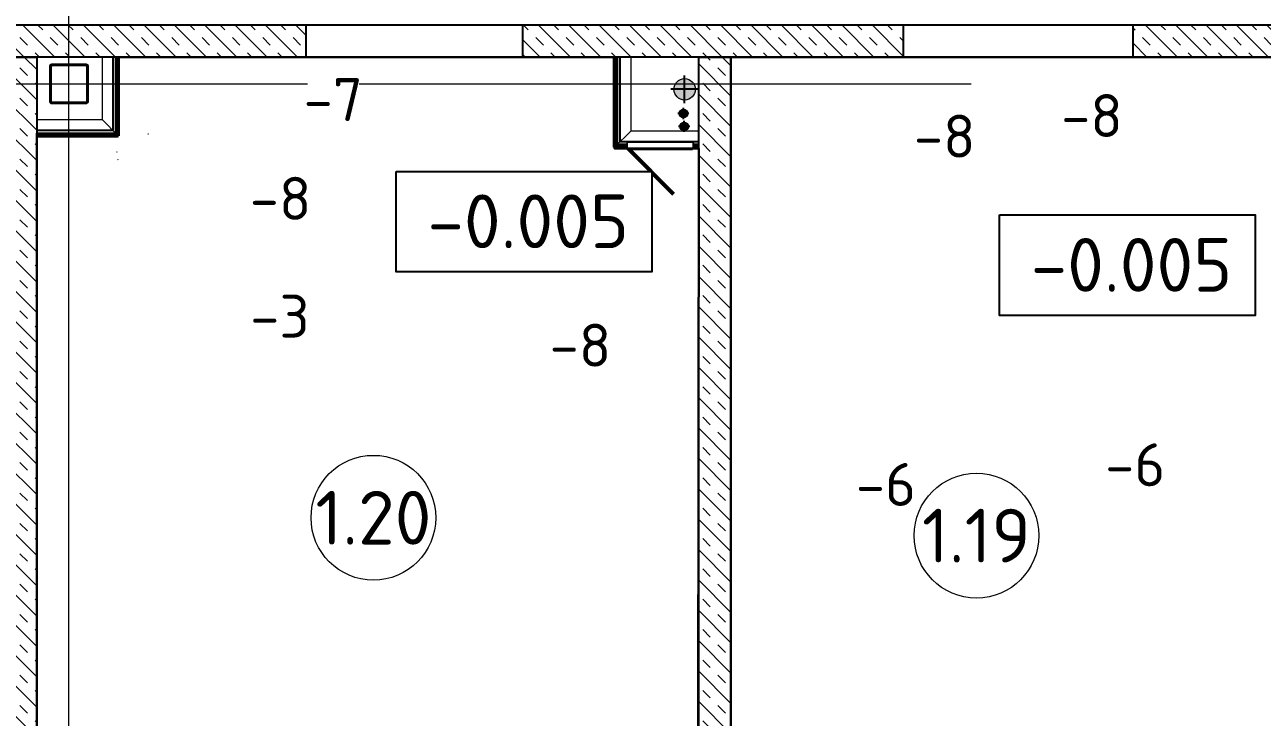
# Model space of a CAD drawing. Header units: metres. Extents: x -7665 to -5405, y -4871 to -3608.
# Drawn here: x -5495.69 to -5489.92, y -4862.83 to -4859.61 of the extents above; entities that cross this region are included whole.
import ezdxf
from ezdxf.enums import TextEntityAlignment as Align

# ---------------------------------------------------------------- set-up
doc = ezdxf.new("R2010")
doc.units = ezdxf.units.M
doc.linetypes.add('Xref_level ST-8$0$DASHDOT', pattern=[25.4, 12.7, -6.35, 0, -6.35])
for name, color, linetype in [('01', 123, 'Continuous'), ('A-Wall', 113, 'Continuous'), ('высотные отклонения', 7, 'Continuous'), ('Основной', 7, 'Continuous'), ('Стены', 7, 'Continuous'), ('Стены ГКЛ (графика)', 7, 'Continuous')]:
    doc.layers.add(name, color=color, linetype=linetype)
doc.layers.add('0_сети', color=7, linetype='Continuous', lineweight=0, transparency=0.7)
doc.layers.add('_5-1_Площадь помещений', color=2, linetype='Continuous', lineweight=30, plot=False)
doc.layers.add('ГКЛ (контур)', color=255, linetype='Continuous', plot=False)
doc.layers.add('ОСИ', color=250, linetype='Xref_level ST-8$0$DASHDOT', lineweight=5)
doc.layers.add('Стены штриховка', color=7, linetype='Continuous', lineweight=9)
doc.styles.add('Норм 2.5', font='isocpeur.ttf', dxfattribs={"height": 2.5})
pattern_1 = [(315, (-8245.935953851736, -4184.874212591381), (0.07071067811865477, 0.07071067811865474), []), (315, (-8245.865253851736, -4184.874212591381), (0.07071067811865477, 0.07071067811865474), [0.05, -0.05])]
pattern_2 = [(0, (12, 6), (3, 300), [3, -300]), (10, (108, 12), (-49.14003004104248, 295.9632704366632), [2.999999999999999, -299.9999999999998]), (20, (54, 78), (-99.78696513534288, 282.9338466657496), [3, -300]), (29.99999999999999, (120, 126), (-147.4019237886467, 261.3076211353316), [3, -300]), (40, (42.00000000000001, 144), (-190.5381495766049, 231.741695764753), [2.999999999999999, -299.9999999999998]), (49.99999999999999, (66, 216), (-227.8849701066338, 195.1344162353187), [3, -300]), (59.99999999999999, (24, 270), (-258.3076211353316, 152.5980762113534), [3, -300]), (70, (120, 264), (-280.8817258057955, 105.4251208600584), [2.999999999999999, -299.9999999999998]), (80, (192, 276), (-294.9213813706616, 55.04887655911575), [2.999999999999999, -299.9999999999998]), (90, (228, 204), (-300, 3.000000000000018), [3, -300]), (99.99999999999997, (288, 198), (-295.9632704366632, -49.14003004104247), [3, -299.9999999999999]), (110, (288, 90), (-282.9338466657496, -99.78696513534288), [3, -300]), (120, (234, 54), (-261.3076211353316, -147.4019237886466), [2.999999999999999, -299.9999999999998]), (130, (150, 72), (-231.741695764753, -190.5381495766049), [3, -300]), (140, (204, 126), (-195.1344162353188, -227.8849701066338), [3, -300]), (150, (150, 180), (-152.5980762113533, -258.3076211353316), [3, -300]), (160.0000000000001, (276, 12), (-105.4251208600585, -280.8817258057954), [3, -300])]

# ---------------------------------------------------------------- blocks, each defined once
blk = doc.blocks.new('*U15')
for points in [[(-80.00000000000001, -89.99999999999999), (80.00000000000001, -90, 0.4142135623730951), (90, -79.99999999999999), (90.00000000000001, 79.99999999999999, 0.4142135623730955), (80.00000000000001, 90), (-80.00000000000001, 90.00000000000001, 0.4142135623730947), (-89.99999999999997, 79.99999999999999), (-90, -79.99999999999999, 0.4142135623730947)], [(-80.00000000000001, -84.99999999999997), (80.00000000000001, -84.99999999999999, 0.4142135623730943), (84.99999999999999, -80), (85, 80, 0.4142135623730951), (80.00000000000001, 84.99999999999999), (-80.00000000000001, 85, 0.4142135623730933), (-84.99999999999996, 80), (-84.99999999999999, -80, 0.4142135623730933)]]:
    blk.add_lwpolyline(points, format="xyb", close=True)
blk = doc.blocks.new('*U100')
at = {"layer": 'A-Wall', "linetype": 'Continuous', "lineweight": 18}
h = blk.add_hatch(dxfattribs=at)
h.set_pattern_fill('GENERAL_TEXTURE', color=30, scale=300, style=0, pattern_type=2)
h.set_pattern_definition(pattern_2)
h.paths.add_polyline_path([(12.5, 0), (12.5, -12.5), (530.7155004115775, -12.5), (530.7155004115775, 0)], flags=0)
at = {"layer": 'A-Wall', "color": 30, "linetype": 'Continuous', "lineweight": 50}
blk.add_line((0.8847013400118158, -1.347017690507073), (367.0432640190886, -1.347017690507073), dxfattribs=at)
at = {"layer": 'A-Wall', "color": 11, "linetype": 'Continuous', "lineweight": 25}
for p, q in [((0.8847013400118158, -13.84701769050707), (354.5432640190886, -13.84701769050707)), ((0.8847013400118158, -26.34701769050707), (342.0432640190886, -26.34701769050707))]:
    blk.add_line(p, q, dxfattribs=at)
at = {"layer": 'A-Wall', "color": 8, "linetype": 'Continuous', "lineweight": 0}
blk.add_line((0.8847013400118158, -76.34701769050706), (292.0432640190886, -76.34701769050707), dxfattribs=at)
for points in [[(0.8847013400118158, -1.347017690507073), (0.8847013400118158, -76.34701769050706)], [(292.0432640190886, -76.34701769050707), (367.0432640190886, -1.347017690507073)]]:
    blk.add_lwpolyline(points, dxfattribs=at)
blk = doc.blocks.new('*U99')
at = {"layer": 'A-Wall', "linetype": 'Continuous', "lineweight": 18}
h = blk.add_hatch(dxfattribs=at)
h.set_pattern_fill('GENERAL_TEXTURE', color=30, scale=300, style=0, pattern_type=2)
h.set_pattern_definition(pattern_2)
h.paths.add_polyline_path([(12.5, 0), (12.5, -12.5), (530.7155004115775, -12.5), (530.7155004115775, 0)], flags=0)
at = {"layer": 'A-Wall', "color": 30, "linetype": 'Continuous', "lineweight": 50}
blk.add_line((0.8847013400118158, -1.347017690507073), (379.9027367516137, -1.347017690507073), dxfattribs=at)
at = {"layer": 'A-Wall', "color": 11, "linetype": 'Continuous', "lineweight": 25}
for p, q in [((0.8847013400118158, -13.84701769050707), (367.4027367516137, -13.84701769050707)), ((0.8847013400118158, -26.34701769050707), (354.9027367516137, -26.34701769050707))]:
    blk.add_line(p, q, dxfattribs=at)
at = {"layer": 'A-Wall', "color": 8, "linetype": 'Continuous', "lineweight": 0}
blk.add_line((0.8847013400118158, -76.34701769050706), (304.9027367516136, -76.34701769050707), dxfattribs=at)
for points in [[(0.8847013400118158, -1.347017690507073), (0.8847013400118158, -76.34701769050706)], [(304.9027367516137, -76.34701769050707), (379.9027367516137, -1.347017690507073)]]:
    blk.add_lwpolyline(points, dxfattribs=at)
blk = doc.blocks.new('*U101')
at = {"layer": 'A-Wall', "linetype": 'Continuous', "lineweight": 18}
h = blk.add_hatch(dxfattribs=at)
h.set_pattern_fill('GENERAL_TEXTURE', color=30, scale=300, style=0, pattern_type=2)
h.set_pattern_definition(pattern_2)
h.paths.add_polyline_path([(12.5, 0), (12.5, -12.5), (530.7155004115775, -12.5), (530.7155004115775, 0)], flags=0)
at = {"layer": 'A-Wall', "color": 30, "linetype": 'Continuous', "lineweight": 50}
blk.add_line((0.8847013400118158, -1.347017690507073), (420.884701340012, -1.347017690507073), dxfattribs=at)
at = {"layer": 'A-Wall', "color": 11, "linetype": 'Continuous', "lineweight": 25}
for p, q in [((0.8847013400118158, -13.84701769050707), (408.384701340012, -13.84701769050707)), ((0.8847013400118158, -26.34701769050707), (395.884701340012, -26.34701769050707))]:
    blk.add_line(p, q, dxfattribs=at)
at = {"layer": 'A-Wall', "color": 8, "linetype": 'Continuous', "lineweight": 0}
blk.add_line((0.8847013400118158, -76.34701769050706), (345.884701340012, -76.34701769050707), dxfattribs=at)
for points in [[(0.8847013400118158, -1.347017690507073), (0.8847013400118158, -76.34701769050706)], [(345.884701340012, -76.34701769050707), (420.884701340012, -1.347017690507073)]]:
    blk.add_lwpolyline(points, dxfattribs=at)
blk = doc.blocks.new('*U102')
at = {"layer": 'A-Wall', "linetype": 'Continuous', "lineweight": 18}
h = blk.add_hatch(dxfattribs=at)
h.set_pattern_fill('GENERAL_TEXTURE', color=30, scale=300, style=0, pattern_type=2)
h.set_pattern_definition(pattern_2)
h.paths.add_polyline_path([(12.5, 0), (12.5, -12.5), (530.7155004115775, -12.5), (530.7155004115775, 0)], flags=0)
at = {"layer": 'A-Wall', "color": 30, "linetype": 'Continuous', "lineweight": 50}
blk.add_line((0.8847013400118158, -1.347017690507073), (392.7523127480126, -1.347017690507073), dxfattribs=at)
at = {"layer": 'A-Wall', "color": 11, "linetype": 'Continuous', "lineweight": 25}
for p, q in [((0.8847013400118158, -13.84701769050707), (380.2523127480126, -13.84701769050707)), ((0.8847013400118158, -26.34701769050707), (367.7523127480126, -26.34701769050707))]:
    blk.add_line(p, q, dxfattribs=at)
at = {"layer": 'A-Wall', "color": 8, "linetype": 'Continuous', "lineweight": 0}
blk.add_line((0.8847013400118158, -76.34701769050706), (317.7523127480126, -76.34701769050707), dxfattribs=at)
for points in [[(0.8847013400118158, -1.347017690507073), (0.8847013400118158, -76.34701769050706)], [(317.7523127480126, -76.34701769050707), (392.7523127480126, -1.347017690507073)]]:
    blk.add_lwpolyline(points, dxfattribs=at)
blk = doc.blocks.new('*U162')
at = {"lineweight": 50}
for points in [[(149.9999999999999, 0), (-62.13203435620646, 212.1320343558572)], [(-150, 0), (150, 0), (150, -25), (-150, -25), (-150, 0)]]:
    blk.add_lwpolyline(points, dxfattribs=at)
blk.add_wipeout([(-150, 0), (150, 0), (150, -25), (-150, -25)])
blk = doc.blocks.new('axis_name')
at = {"lineweight": 9}
blk.add_circle((0, 0), 2.907122088250071, dxfattribs=at)
at = {"style": 'Норм 2.5'}
blk.add_attdef('AXIS_NAME', text='', height=2.5, dxfattribs=at).set_placement((0, 0), align=Align.MIDDLE_CENTER)
blk = doc.blocks.new('Проектная_отметка')
blk.add_wipeout([(0, 0), (8.881784197001252e-16, 4.675579138611283), (11.91657117851264, 4.675579138611283), (11.91657117851264, 0)])
blk.add_lwpolyline([(0, 4.675579138611283), (11.91657117851264, 4.675579138611283), (11.91657117851264, 0), (0, 0)], close=True)
at = {"style": 'Норм 2.5'}
blk.add_attdef('ОТМЕТКА', text='', height=2.5, dxfattribs=at).set_placement((6.151168828841946, 2.352962737872986), align=Align.MIDDLE_CENTER)

msp = doc.modelspace()

# ---------------------------------------------------------------- hatches: boundary and pattern name
at = {"layer": '0_сети'}
h = msp.add_hatch(color=94, dxfattribs=at)
h.dxf.hatch_style = 1
h.paths.add_polyline_path([(-5492.666827922548, -4859.907216170701, 1), (-5492.566827922548, -4859.907216170701, 1)])
h = msp.add_hatch(color=10, dxfattribs=at)
h.dxf.hatch_style = 1
h.paths.add_polyline_path([(-5492.642666939935, -4860.01962485075, 1), (-5492.602666939935, -4860.01962485075, 1)])
at = {"layer": '0_сети', "true_color": 0x0000ff}
h = msp.add_hatch(color=5, dxfattribs=at)
h.dxf.hatch_style = 1
h.paths.add_polyline_path([(-5492.638842215351, -4860.079866615889, 1), (-5492.598842215351, -4860.079866615889, 1)])
at = {"layer": 'Стены штриховка'}
h = msp.add_hatch(dxfattribs=at)
h.set_pattern_fill('ASHLER', color=256, scale=0.2, angle=270, pattern_type=2)
h.set_pattern_definition(pattern_1)
h.paths.add_polyline_path([(-5494.381365646553, -4859.607081335562), (-5499.311365646553, -4859.607081335562), (-5499.311365646553, -4859.757081335562), (-5494.381365646553, -4859.757081335562)])
h = msp.add_hatch(dxfattribs=at)
h.set_pattern_fill('ASHLER', color=256, scale=0.2, angle=270, pattern_type=2)
h.set_pattern_definition(pattern_1)
h.paths.add_polyline_path([(-5491.596365646553, -4859.607081335562), (-5493.371365646552, -4859.607081335562), (-5493.371365646552, -4859.757081335562), (-5491.596365646553, -4859.757081335562)])
h = msp.add_hatch(dxfattribs=at)
h.set_pattern_fill('ASHLER', color=256, scale=0.2, angle=270, pattern_type=2)
h.set_pattern_definition(pattern_1)
h.paths.add_polyline_path([(-5489.486365646552, -4859.607081335562), (-5490.526365646552, -4859.607081335562), (-5490.526365646552, -4859.757081335562), (-5489.486365646552, -4859.757081335562)])
h.paths.add_polyline_path([(-5489.271365646553, -4859.607081335562), (-5489.486365646552, -4859.607081335562), (-5489.486365646552, -4859.757081335562), (-5489.271365646553, -4859.757081335562)])
h = msp.add_hatch(dxfattribs=at)
h.set_pattern_fill('ASHLER', color=256, scale=0.2, angle=270, pattern_type=2)
h.set_pattern_definition(pattern_1)
h.paths.add_polyline_path([(-5495.636365646553, -4859.757081335562), (-5495.786615561216, -4859.757081335562), (-5495.786615561216, -4866.012081335562), (-5495.636365646553, -4866.012081335562)])
h = msp.add_hatch(dxfattribs=at)
h.set_pattern_fill('ASHLER', color=256, scale=0.2, angle=270, pattern_type=2)
h.set_pattern_definition(pattern_1)
h.paths.add_polyline_path([(-5492.401115731889, -4859.757081335562), (-5492.551365646553, -4859.757081335562), (-5492.551365646553, -4859.882081335562), (-5492.401115731889, -4859.882081335562)])
h.paths.add_polyline_path([(-5492.401115731889, -4859.882081335562), (-5492.551365646553, -4859.882081335562), (-5492.551365646553, -4866.012081335562), (-5492.401115731889, -4866.012081335562)])

# ---------------------------------------------------------------- linework, layer by layer
for points in [[(-5492.616827922549, -4859.9722161707), (-5492.616827922549, -4859.842203874337)], [(-5492.551821774366, -4859.907210022518), (-5492.68183407073, -4859.907210022518)], [(-5492.622666939936, -4860.045624850751), (-5492.622666939936, -4859.993619932205)], [(-5492.596664480663, -4860.019622391477), (-5492.648669399208, -4860.019622391477)], [(-5492.618842215352, -4860.105866615889), (-5492.618842215352, -4860.053861697344)], [(-5492.592839756078, -4860.079864156616), (-5492.644844674624, -4860.079864156616)]]:
    msp.add_lwpolyline(points)
at = {"layer": '0_сети'}
for centre, radius in [((-5492.616827922549, -4859.907216170701), 0.05), ((-5492.622666939936, -4860.01962485075), 0.02), ((-5492.618842215352, -4860.079866615889), 0.02)]:
    msp.add_circle(centre, radius, dxfattribs=at)
at = {"layer": '_5-1_Площадь помещений', "elevation": -1.060000000000002}
msp.add_lwpolyline([(-5489.762106863813, -4865.667120819142), (-5492.401115731889, -4865.667120819142), (-5492.401115731889, -4859.757081335562), (-5489.762106863813, -4859.757081335562)], close=True, dxfattribs=at)
at = {"layer": 'ГКЛ (контур)'}
msp.add_lwpolyline([(-5495.636365646553, -4860.123239898241), (-5495.257347611141, -4860.123239898241), (-5495.257347611141, -4859.757081335562)], dxfattribs=at)
at = {"layer": 'ОСИ'}
for p, q in [((-5495.486365646552, -4867.205464102768), (-5495.486365646552, -4852.559042681536)), ((-5529.481643533391, -4859.882081335562), (-5481.991847919518, -4859.882081335562))]:
    msp.add_line(p, q, dxfattribs=at)
at = {"layer": 'Стены'}
for points in [[(-5510.596365646553, -4859.607081335562), (-5489.271365646553, -4859.607081335562), (-5489.271365646553, -4859.757081335562), (-5510.596365646553, -4859.757081335562)], [(-5495.786615561216, -4859.757081335562), (-5495.636365646553, -4859.757081335562), (-5495.636365646553, -4866.012081335562), (-5495.786615561216, -4866.012081335562)], [(-5492.551365646553, -4859.757081335562), (-5492.401115731889, -4859.757081335562), (-5492.401115731889, -4866.012081335562), (-5492.551365646553, -4866.012081335562)]]:
    msp.add_lwpolyline(points, close=True, dxfattribs=at)
for points in [[(-5494.381365646553, -4859.757081335562), (-5494.381365646553, -4859.607081335562)], [(-5493.371365646552, -4859.757081335562), (-5493.371365646552, -4859.607081335562)], [(-5491.596365646553, -4859.757081335562), (-5491.596365646553, -4859.607081335562)], [(-5490.526365646552, -4859.757081335562), (-5490.526365646552, -4859.607081335562)]]:
    msp.add_lwpolyline(points, dxfattribs=at)

# ---------------------------------------------------------------- block references
at = {"layer": '01', "xscale": 0.1, "yscale": 0.1, "zscale": 0.1}
for p, values in [((-5494.067578793411, -4861.902719464921), {'AXIS_NAME': '1.20'}), ((-5491.256733991518, -4861.985898247191), {'AXIS_NAME': '1.19'})]:
    msp.add_blockref('axis_name', p, dxfattribs=at).add_auto_attribs(values)
at = {"layer": 'Основной', "xscale": 0.001, "yscale": 0.001, "zscale": 0.001}
msp.add_blockref('*U15', (-5495.486365646552, -4859.882081335562), dxfattribs=at)
at = {"layer": 'Стены ГКЛ (графика)', "yscale": 0.001, "zscale": 0.001}
for name, p, xscale, rotation in [('*U100', (-5495.25600059345, -4859.756196634222), 0.001, 270), ('*U101', (-5492.944580275652, -4859.756196634222), -0.001, 90), ('*U99', (-5495.637250347892, -4860.124586915932), -0.001, 180), ('*U102', (-5492.550480945212, -4860.178428353252), 0.001, 180)]:
    msp.add_blockref(name, p, dxfattribs=dict(at, xscale=xscale, rotation=rotation))

# ---------------------------------------------------------------- next in the draw order: block references
at = {"xscale": 0.001, "yscale": 0.001, "zscale": 0.001, "rotation": 180}
msp.add_blockref('*U162', (-5492.730733257961, -4860.182890659311), dxfattribs=at)
at = {"layer": '01', "xscale": 0.1, "yscale": 0.1, "zscale": 0.1}
msp.add_blockref('Проектная_отметка', (-5491.149377536837, -4860.96011494825), dxfattribs=at).add_auto_attribs({'ОТМЕТКА': '-0.005'})

# ---------------------------------------------------------------- next in the draw order: texts
at = {"layer": 'высотные отклонения', "char_height": 0.2, "width": 0.2, "attachment_point": 5, "style": 'Норм 2.5', "bg_fill": 3, "box_fill_scale": 1.1, "bg_fill_color": 256, "bg_fill_true_color": 13158600, "bg_fill_transparency": 0}
for s, insert in [('-8', (-5490.718687925818, -4860.029703870502, 20.642)), ('-8', (-5491.405006580776, -4860.125407600089, 20.642)), ('-6', (-5490.516930754753, -4861.656059613851, 20.644)), ('-6', (-5491.678741119004, -4861.747684815173, 20.644))]:
    msp.add_mtext(s, dxfattribs=dict(at, insert=insert))

# ---------------------------------------------------------------- next in the draw order: linework, layer by layer
at = {"layer": '_5-1_Площадь помещений'}
msp.add_lwpolyline([(-5495.636365646553, -4860.123239898241), (-5495.257347611141, -4860.123239898241), (-5495.257347611141, -4859.757081335562), (-5492.943233257961, -4859.757081335562), (-5492.943233257961, -4860.182890659311), (-5492.551365646553, -4860.182890659311), (-5492.556331432223, -4865.718959555789), (-5495.253668842669, -4865.716898532756), (-5495.253579028018, -4865.5993547624), (-5495.636365646553, -4865.5993547624), (-5495.636365646553, -4860.110739898241)], dxfattribs=at)
at = {"layer": 'ГКЛ (контур)'}
msp.add_lwpolyline([(-5492.943233257961, -4859.757081335562), (-5492.943233257961, -4860.182890659311), (-5492.551365646553, -4860.182890659311)], dxfattribs=at)

# ---------------------------------------------------------------- next in the draw order: block references
at = {"layer": '01', "xscale": 0.1, "yscale": 0.1, "zscale": 0.1}
msp.add_blockref('Проектная_отметка', (-5493.960975824617, -4860.757238457276), dxfattribs=at).add_auto_attribs({'ОТМЕТКА': '-0.005'})

# ---------------------------------------------------------------- next in the draw order: texts
at = {"layer": 'высотные отклонения', "char_height": 0.2, "width": 0.2, "attachment_point": 5, "style": 'Норм 2.5', "bg_fill": 3, "box_fill_scale": 1.1, "bg_fill_color": 256, "bg_fill_true_color": 13158600, "bg_fill_transparency": 0}
for s, insert in [('-7', (-5494.254681027848, -4859.954726858045, 20.643)), ('-8', (-5494.500307751493, -4860.415351512869, 20.642)), ('-3', (-5494.503539888075, -4860.964092137658, 20.647)), ('-8', (-5493.102630221854, -4861.099010472543, 20.642))]:
    msp.add_mtext(s, dxfattribs=dict(at, insert=insert))

doc.saveas('drawing.dxf')
